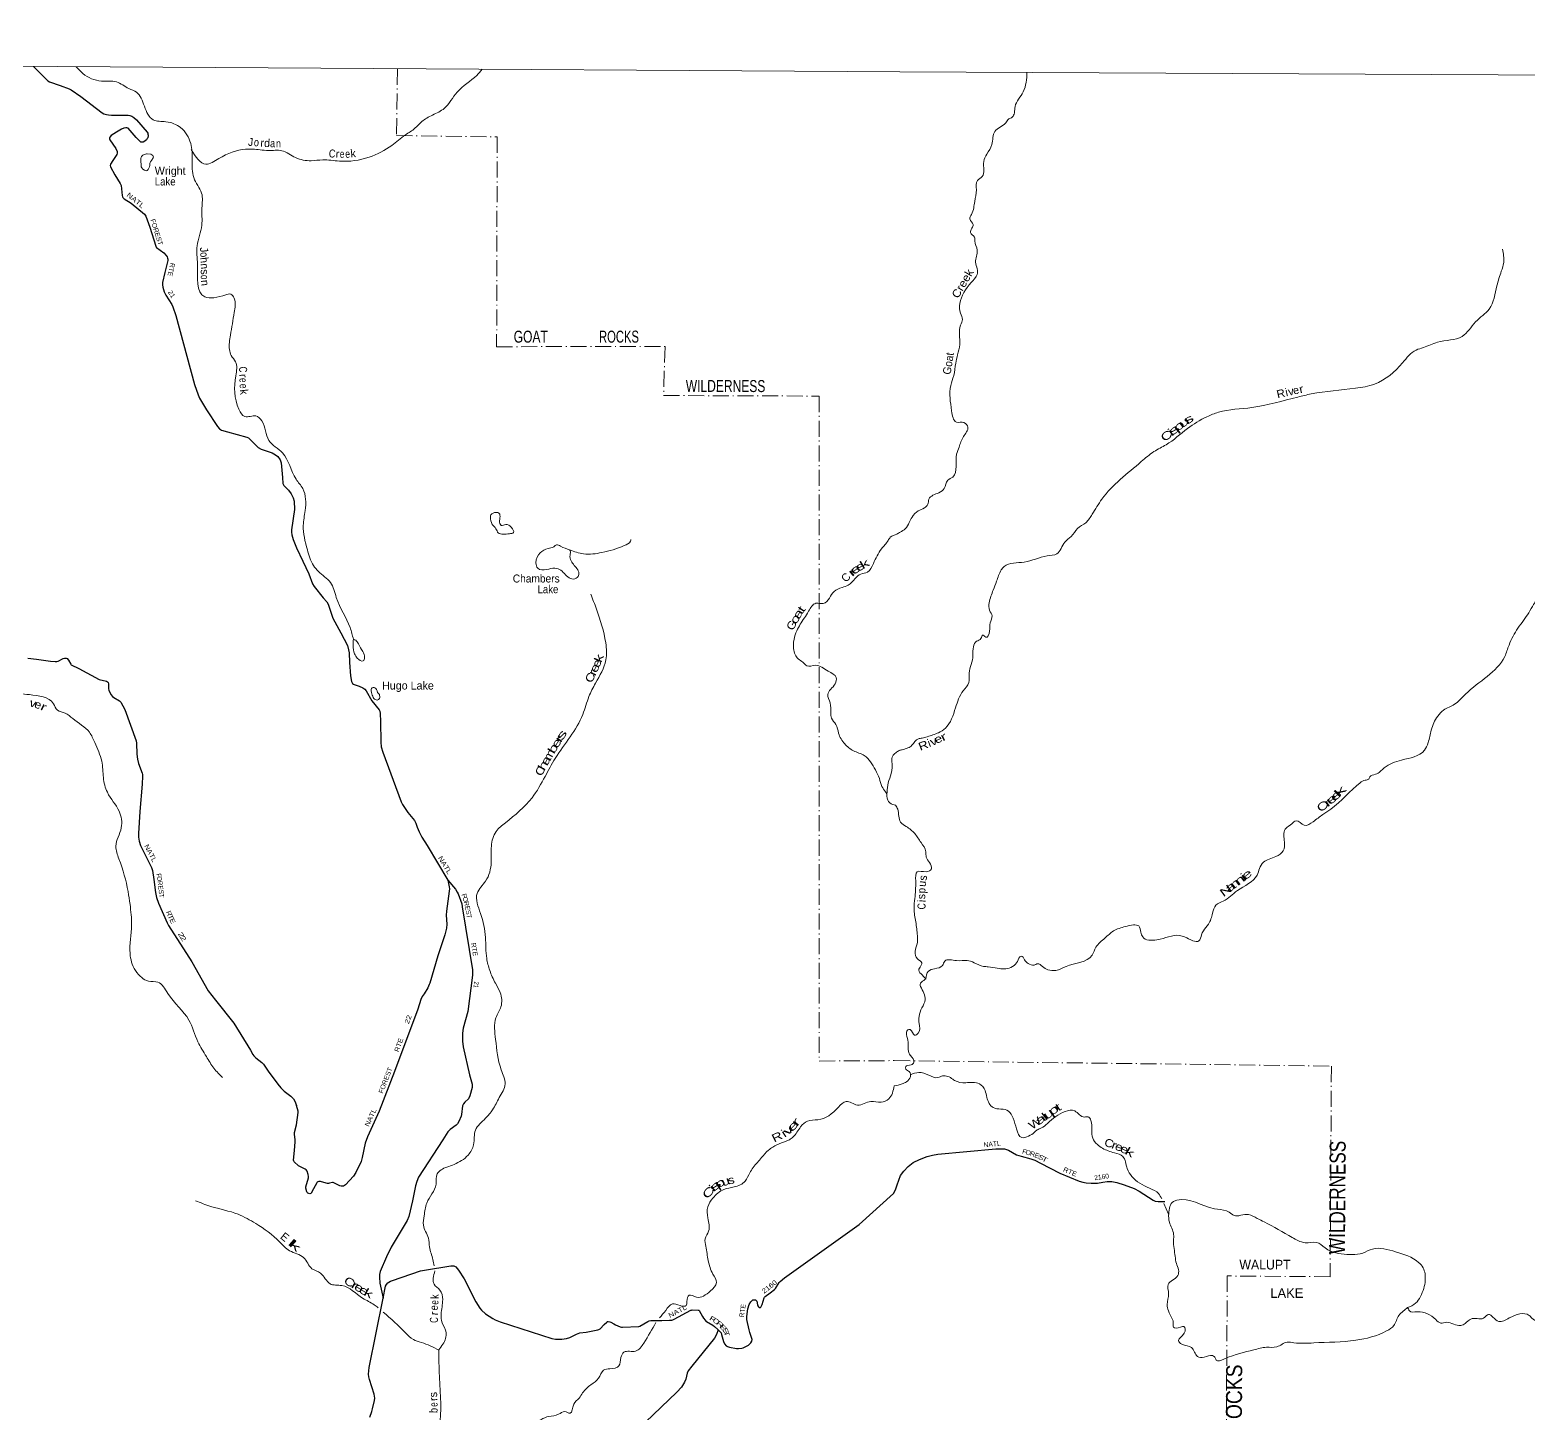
# Model space of a CAD drawing. Header units: feet. Extents: x -254670 to 6, y -549186 to -364975.
# Drawn here: x -148072 to -110623, y -399545 to -364975 of the extents above; entities that cross this region are included whole.
import ezdxf
from ezdxf.enums import TextEntityAlignment as Align

# ---------------------------------------------------------------- set-up
doc = ezdxf.new("R2010")
doc.units = ezdxf.units.FT
doc.header["$LTSCALE"] = 80
doc.linetypes.add('DOT_DASHED', pattern=[7.7, 5, -1.2, 0.3, -1.2])
for name, color, linetype, lineweight in [('29', 7, 'Continuous', 25), ('39', 7, 'Continuous', 13), ('4', 7, 'Continuous', 13), ('44', 7, 'DOT_DASHED', 13)]:
    doc.layers.add(name, color=color, linetype=linetype, lineweight=lineweight)
doc.layers.add('30', color=7, linetype='Continuous')
doc.layers.add('41', color=7, linetype='Continuous')

msp = doc.modelspace()

# ---------------------------------------------------------------- linework, layer by layer
at = {"layer": '29'}
for points in [[(-147987.28, -365888.33), (-147626.68, -366243.73), (-147582.32, -366271.33), (-147320.85, -366360.17), (-147088.96, -366449.27), (-147045.21, -366472.98), (-146801.47, -366642.02), (-146265.49, -367045.96), (-146221.97, -367067.94), (-146159.53, -367088.09), (-146109.19, -367096.15), (-146034.27, -367104.91), (-145619.8, -367104.21), (-145576.34, -367110.66), (-145522.13, -367132.42), (-145475.81, -367160.64), (-145413.2, -367218.01), (-145140, -367531.44), (-145128.56, -367555.1), (-145121.87, -367581.82), (-145121.36, -367608.01), (-145120.86, -367638.24), (-145123.37, -367656.37), (-145128.92, -367673.51), (-145139.49, -367690.63), (-145162, -367717.49), (-145226.08, -367771.24), (-145239.18, -367777.29), (-145264.35, -367783.33), (-145279.46, -367783.33), (-145300.32, -367776.26), (-145419.29, -367666.69), (-145619.13, -367433.33), (-145647, -367418.58), (-145679.22, -367418.58), (-145723.53, -367430.67), (-145783.72, -367454.17), (-145906.78, -367531.69)], [(-145906.78, -367531.69), (-146040.1, -367615.67), (-146075.96, -367652.34), (-146084.02, -367674.51), (-146084.02, -367698.69), (-146071.78, -367719.97), (-145924.22, -367939.56), (-145895.23, -368012.06), (-145889.18, -368054.38), (-145897.45, -368091.65), (-145999.24, -368238.36), (-146056.34, -368332.48), (-146064.4, -368364.72), (-146060.81, -368398.89), (-145949.5, -368594.62), (-145817.69, -368814.11), (-145795.69, -368866.25), (-145769.35, -369114.37), (-145759.28, -369144.6), (-145750.24, -369158.45), (-145714.98, -369192.96), (-145544.74, -369307.65), (-145208.47, -369579.88), (-145190.34, -369600.03), (-145171.8, -369628.27), (-145078.21, -369906.21), (-144927.52, -370379.91), (-144917.45, -370400.06), (-144905.3, -370414.09), (-144723.96, -370549.39), (-144665.71, -370615.68), (-144645.57, -370645.91), (-144635.5, -370676.14), (-144627.45, -370704.35), (-144628.74, -370741.2), (-144701.76, -371037.98), (-144757.34, -371286.74), (-144758.66, -371348.7), (-144750.29, -371403.62), (-144716.05, -371522.52), (-144679.23, -371604.68), (-144529.6, -371838.28), (-144500.56, -371895.33), (-144428.01, -372108.16), (-143956.58, -373838.32), (-143870.2, -374095.91), (-143834.6, -374180.21), (-143660.64, -374467.77), (-143386.85, -374889.9), (-143334.49, -374946.32), (-143280.85, -374978.63), (-143138.1, -375015.98), (-142653.78, -375155.9), (-142611.49, -375172.03), (-142576.96, -375201.48), (-142461.98, -375317.08), (-142369.82, -375413.85), (-142296.71, -375452.47), (-142021.15, -375547.25), (-141934.8, -375591.19), (-141878.41, -375639.55), (-141817.99, -375720.16), (-141789.1, -375798.46), (-141761.41, -376162.85), (-141753.55, -376308.6), (-141724.39, -376364.96), (-141613.44, -376478.57), (-141542.09, -376566.54), (-141489.73, -376667.3), (-141465.62, -376756.24), (-141456.7, -376962.49), (-141534.04, -377469.35), (-141538.06, -377529.81), (-141528.28, -377591.75), (-141493.76, -377711.17), (-141410.39, -377917.63), (-141251.74, -378253.21)], [(-141251.74, -378253.21), (-141104.32, -378565.05), (-141010.41, -378819.53), (-140964.36, -378884.82), (-140740.21, -379166.12), (-140651.93, -379266.9), (-140621.03, -379323.76), (-140501.01, -379677.68), (-140298.57, -380047.21), (-140138.38, -380363.17), (-140107.95, -380470.88), (-140094.07, -380540.5), (-140086.51, -380783.22), (-140058.94, -381121.57), (-140031.64, -381257.91), (-140016.54, -381292.17), (-140007.47, -381306.28), (-139982.3, -381328.44), (-139965.62, -381337.42), (-139840.95, -381372.86), (-139753.72, -381415.1), (-139704.37, -381455.4), (-139670.14, -381495.71), (-139526.05, -381739.83), (-139346.9, -381967.26), (-139330.11, -382001.24), (-139314.68, -382055.93), (-139306.88, -382263.5), (-139304.65, -382778.23), (-139292.53, -382892.23), (-139249.34, -383030.32), (-138791.05, -384266.58), (-138757.68, -384331.76), (-138630.28, -384531.42), (-138462.7, -384736.89), (-138428.54, -384798.6), (-138395.71, -384900.79), (-138345.97, -385016.24), (-138280.16, -385150.58), (-138146.7, -385360.23), (-137626.8, -386224.91)], [(-148125.13, -380676.4), (-147913.07, -380704.98), (-147561.92, -380748.49)], [(-147561.92, -380748.49), (-147444.42, -380763.05), (-147396.69, -380758.52), (-147363.86, -380748.95), (-147240.34, -380687.65), (-147209.8, -380678.41), (-147185.63, -380674.38), (-147167.5, -380676.4), (-147141.92, -380689.16), (-147110.11, -380726.77), (-147054.72, -380829.55), (-147038.82, -380844.88), (-146853.65, -380938.1), (-146342.35, -381209.98), (-146159.54, -381252.73), (-146133.35, -381266.84), (-146127.17, -381275.01), (-146115.23, -381289), (-146109.19, -381317.22), (-146110.36, -381447.17), (-146102.14, -381478.43), (-146047.76, -381585.23), (-146011.14, -381632.95), (-145973.25, -381663.82), (-145837.95, -381742.26), (-145818.17, -381758.54), (-145802.06, -381778.69), (-145702.45, -381959.9), (-145417.4, -382741.93), (-145407.61, -382797.65), (-145400.36, -383080.02), (-145387.19, -383203.41), (-145361.21, -383308.15), (-145269.79, -383550.05), (-145259.31, -383584.28), (-145257.29, -383628.61), (-145270.59, -383828.45), (-145322.88, -384508.17)], [(-145322.88, -384508.17), (-145355.64, -385060.98), (-145356.99, -385151.16), (-145339.1, -385254.18), (-145307.88, -385361.39), (-145279.54, -385427), (-145031.02, -385908.12), (-145009.09, -385982.54), (-144974.33, -386205.18), (-144933.11, -386537.74), (-144906.77, -386661.01), (-144862.95, -386799.23), (-144645.02, -387291.17), (-144610.71, -387361.33), (-144027.75, -388264.15), (-143614.01, -388992.45), (-143434.02, -389222.16), (-142974.23, -389801.85), (-142556.27, -390474.16), (-142497.16, -390582.32), (-142475.39, -390614.46), (-142427.07, -390665.77), (-142278.74, -390779.91), (-142238.17, -390821.99), (-142116.59, -391002.91), (-141879.92, -391325.11), (-141802.94, -391418.55), (-141713.79, -391498.12), (-141549.95, -391626.92), (-141513.7, -391656.09), (-141488.46, -391688.17), (-141454.21, -391749.02), (-141406.24, -391861.57)], [(-137626.8, -386224.91), (-137591.75, -386388.58), (-137587.72, -386440.98), (-137589.45, -386501.12), (-137663.28, -387004.43), (-137669.22, -387096.36), (-137654.18, -387322.61), (-137663.28, -387428.89), (-137699.21, -387591.22), (-137877.71, -388112.84), (-138073.52, -388799.07), (-138089.33, -388836.31), (-138125.28, -388915.21), (-138221.03, -389065.9), (-138264.22, -389130.45), (-138300.74, -389210.49), (-138380.03, -389451.23), (-138959.75, -391004.3), (-139343.04, -392001.62), (-139637.52, -392639.98), (-139691.05, -392800.47), (-139765.81, -393159.35), (-139796.35, -393254.03), (-139926.58, -393533.28), (-139984.71, -393627.1), (-140182.41, -393840.45), (-140212.65, -393860.55), (-140232.64, -393870.24), (-140264.27, -393875.82), (-140292.18, -393877.69), (-140323.07, -393869.11), (-140474.51, -393788.33), (-140493.12, -393779.02), (-140510.24, -393779.9), (-140586.46, -393802.31), (-140612.19, -393806.94), (-140632.65, -393805.08), (-140785.46, -393763.23), (-140813.59, -393760.4), (-140848.47, -393760.4), (-140876.38, -393769.71), (-140890.8, -393778.09), (-140899.83, -393787.83), (-140983.52, -393940.46), (-141042.89, -394047.1), (-141053.31, -394056.97), (-141076.38, -394063.85), (-141102.43, -394060.13), (-141124.76, -394048.96), (-141139.78, -394031.36), (-141148.48, -394012.66), (-141173.13, -393922.36), (-141174.53, -393906.54), (-141174.53, -393901.89), (-141172.52, -393891.32), (-141110.81, -393661.73), (-141111.39, -393630.65), (-141120.11, -393579.82), (-141146.16, -393501.63), (-141170.34, -393466.7), (-141188.95, -393447.64), (-141328.49, -393386.21), (-141355.55, -393365.47), (-141469.89, -393263.34), (-141479.19, -393248.44), (-141482.69, -393223.89), (-141459.62, -392985.44), (-141444.52, -392763.04), (-141442.92, -392717.86), (-141461.52, -392570.79), (-141457.8, -392533.56), (-141410.2, -392338.27), (-141367.57, -392034.64), (-141369.49, -392001.58), (-141406.24, -391861.57)], [(-137626.8, -386224.91), (-137438.69, -386447.02), (-137390.53, -386524.17), (-137370.22, -386569.95), (-137276.29, -386816.39), (-137266.42, -386892.09), (-137010.23, -388465.82), (-137011.99, -388601.28), (-137124.56, -389507.13), (-137239.22, -389928.3), (-137259.54, -390048.24), (-137263.26, -390159.94), (-137263.26, -390253.02), (-137239.22, -390390.96), (-137083.56, -391089.19), (-137019.54, -391321.62), (-137015.82, -391362.57), (-137021.93, -391409.35), (-137075.35, -391619.48), (-137113.1, -391688.2), (-137205.59, -391775.86), (-137237.06, -391816.99), (-137261.4, -391865.22), (-137283.73, -392084.9), (-137293.96, -392127.72), (-137350.71, -392259.9), (-137384.2, -392315.75), (-137417.51, -392352.65), (-137570.25, -392457.23), (-137627.67, -392517.92), (-137753.35, -392712.81), (-138359.83, -393653.14), (-138401.9, -393756.67), (-138435.24, -393861.81), (-138505.88, -394244.71), (-138604.69, -394635.38), (-138646.35, -394736.1), (-139043.15, -395397), (-139162.59, -395643.94), (-139317.27, -396009.29), (-139335.87, -396080.03), (-139335.14, -396145.51), (-139324.71, -396299.71), (-139312.08, -396369.71), (-139240.47, -396673.8)], [(-126485.21, -394058.49), (-126485.21, -394058.49), (-126436.58, -393963.22), (-126394.69, -393843.94), (-126352.81, -393727.88), (-126307.7, -393608.6), (-126230.75, -393499.41), (-126120.84, -393386.16), (-125990.14, -393282.03), (-125834.09, -393205.62), (-125646.92, -393130.95), (-125508.69, -393096.01), (-125378.61, -393075.68), (-123926.64, -392943.69), (-123775.31, -392938.06), (-123712.95, -392944.29), (-123611.02, -392973.51), (-123411, -393087.16), (-123296.89, -393128.26), (-123054.5, -393188.18), (-122948.93, -393228.19), (-122808.89, -393296.88), (-122323.85, -393548.29), (-121846.7, -393749.67), (-121752.01, -393773.02), (-121673.08, -393789.14), (-121545.82, -393798.81), (-121455.76, -393800.77), (-121387.95, -393798.81), (-121250.03, -393771.33), (-121146.31, -393756.9), (-121023.88, -393756.9), (-120905.32, -393780.29), (-120721.03, -393837.5), (-120466.5, -393934.21), (-120343.54, -393995.91), (-119997.52, -394222.92), (-119944.56, -394246.92), (-119866.59, -394257.3), (-119703.3, -394257.75)], [(-130077.49, -397528.98), (-130096.96, -397465.95), (-130152.31, -397205.85), (-130153.78, -397165.39), (-130151.92, -397128.15), (-130123.35, -396937.32), (-130091.44, -396832.15), (-130055.17, -396765.13), (-130029.82, -396736.58), (-130016.57, -396727.89), (-129999.35, -396718.59), (-129973.31, -396716.72), (-129934.23, -396718.59), (-129919.4, -396728.02), (-129904.47, -396748.37), (-129884.79, -396836), (-129873.31, -396862.86), (-129857.95, -396889.86), (-129846.33, -396903.82), (-129836.27, -396909.87), (-129824.01, -396910.34), (-129813.3, -396904.75), (-129801.68, -396895.44), (-129792.84, -396884.27), (-129768.33, -396829.42), (-129716.1, -396666.46), (-129708.86, -396650.87), (-129693.77, -396633.88), (-129566.72, -396544.02), (-129457.48, -396456.09), (-129434.66, -396431.21), (-129342.92, -396282.55), (-129317.94, -396255.03), (-129210.86, -396167.73), (-127342.85, -394830.63), (-126485.21, -394058.49)], [(-139240.47, -396673.8), (-139186.1, -396372.31), (-139163.63, -396330.93), (-139126.57, -396290.4), (-139104.24, -396271.78), (-139059.59, -396245.72), (-139009.43, -396228.02), (-138311.66, -395992.53), (-138213.23, -395969.74), (-137554.95, -395862.34), (-137474.43, -395862.22), (-137429.78, -395888.28), (-137355.63, -395975.53), (-137216.11, -396193.15), (-136930.45, -396764.56), (-136828.83, -396927.09), (-136787.9, -396975.49), (-136684.15, -397061.78), (-136505.1, -397184), (-136441.84, -397217.51), (-136321.75, -397266.29), (-135024.13, -397682.93), (-134932.1, -397698.07), (-134772.96, -397701.55), (-134659.02, -397684.71), (-134575.74, -397653.14), (-134412.49, -397569.33), (-134368.29, -397552.62), (-134322.71, -397541.44), (-134171.69, -397522.08), (-133878.05, -397466.98), (-133852.93, -397459.53), (-133820.58, -397440.23), (-133714.62, -397329.55), (-133655.71, -397271.51), (-133635.25, -397258.47), (-133616.52, -397256.96), (-133575.71, -397264.06), (-133551.52, -397273.37), (-133475.67, -397318.36), (-133436.17, -397336.66), (-133315.24, -397390.65), (-133287.33, -397398.1), (-133256.41, -397399.4), (-132853.83, -397379.48), (-132826.73, -397373.25), (-132628.71, -397252.89), (-132596.15, -397237.99), (-132550.2, -397229.68), (-132273.05, -397228.31), (-132085.35, -397224.97), (-132029.23, -397220.65), (-132005.49, -397214.17), (-131988.24, -397207.27), (-131965.9, -397198.76), (-131549.15, -396976.43), (-131532.41, -396969.91), (-131517.02, -396968.22), (-131368.4, -396969.49), (-131358.45, -396969.91), (-131349.15, -396974.56), (-131341.71, -396982.01), (-131261.24, -397133.2), (-131232.87, -397177.49), (-131195.66, -397224.96), (-131177.05, -397244.51), (-131160.28, -397258.88), (-131001.25, -397344.22), (-130959.37, -397377.62), (-130878.26, -397455.78), (-130814.25, -397524.69), (-130797.51, -397543.31), (-130785.35, -397577.5), (-130732.37, -397753.49), (-130707.27, -397815.11), (-130665.62, -397861.31), (-130632.85, -397883.99), (-130584.48, -397900.75), (-130413.31, -397930.53), (-130358.04, -397931.9), (-130279.35, -397926.81), (-130244, -397915.64), (-130141.41, -397868.74), (-130106.33, -397848.62), (-130056.09, -397792.77), (-130024.46, -397749.95), (-130021.59, -397709.93), (-130077.49, -397528.98)], [(-139512.1, -399438.01), (-139456.35, -399228.51), (-139452.66, -399172.27), (-139469.07, -399074.36), (-139585.16, -398702.4), (-139598.71, -398636.11), (-139605.81, -398570.31), (-139592.47, -398406.01), (-139240.47, -396673.8)], [(-130868.14, -397465.54), (-130910.5, -397580.7), (-130963.66, -397676.51), (-131525.01, -398370.27), (-131616.28, -398487.92), (-131642.74, -398547.1), (-131678.94, -398698.13), (-131708.02, -398775.75), (-131785.82, -398897.28), (-131901.76, -399023.06), (-132685.11, -399771.3)], [(-139573.01, -399651.69), (-139529.47, -399503.27), (-139512.1, -399438.01)]]:
    msp.add_lwpolyline(points, dxfattribs=at)
at = {"layer": '39'}
msp.add_line((-119607.53, -394573.91), (-119729.01, -394309.38), dxfattribs=at)
msp.add_lwpolyline([(-145143.43, -368070.69), (-145049.29, -368082.97), (-145022.52, -368092.21), (-145004.26, -368111.64), (-144994.71, -368130.76), (-144987.89, -368155.33), (-144993.47, -368171.58), (-145036.37, -368240.09), (-145061.56, -368274.1), (-145077.04, -368302.67), (-145077.47, -368364.82), (-145083.39, -368396.97), (-145117.46, -368461.53), (-145139.33, -368485.71), (-145155.71, -368492.53), (-145176.95, -368491.27), (-145211.64, -368478.88), (-145249.73, -368450.3), (-145274.4, -368424.27), (-145291.7, -368392.49), (-145304.3, -368201.46), (-145300.84, -368180.07), (-145294.87, -368160.79), (-145284.12, -368140.14), (-145271.03, -368122.54), (-145257.52, -368112.49), (-145247.12, -368106.18), (-145214.37, -368089.8), (-145181.63, -368076.15), (-145162.35, -368071.88)], close=True, dxfattribs=at)
for points in [[(-146914.86, -365894.01), (-146749.02, -366062.34), (-146286.22, -366252.88), (-145910.01, -366272.68), (-145598.1, -366441.24), (-145410.96, -366531.52), (-145211.62, -366881.04), (-144990.15, -367222.51), (-144672.27, -367268.47), (-144306.05, -367416.89), (-144054.38, -367814.6), (-144013.93, -368226.55), (-143977.49, -368666.63), (-143878.81, -368863.5), (-143780.13, -369056.35), (-143773.91, -369424.11), (-143777.71, -369854.18), (-143892.11, -370368.74), (-143885.83, -370838.99), (-143702.34, -371644.72), (-143472.99, -371666.64), (-143179.32, -371594.06), (-143054.6, -371575.87), (-142968.04, -371682.31), (-142963.83, -372036.01), (-143060.1, -372602.81), (-143086.06, -372964.56), (-143041.73, -373111.23), (-142931, -373265.89), (-142926.79, -373619.58), (-142849.91, -374455.54), (-142700.95, -374640.3), (-142423.34, -374622), (-142278.43, -374744.47), (-142099.13, -375234.68), (-141760.99, -375545.9), (-141420.67, -376202.79), (-141253.57, -376437.78), (-141192.93, -376988.38), (-141241.02, -377360.2), (-141138.1, -377967.03), (-140985.01, -378360.8), (-140707.24, -378641.93), (-140558.3, -378784.5), (-140415.27, -379164.21), (-140068.86, -379911.52), (-139988.23, -380204.86)], [(-144038.56, -367962.66), (-143675.9, -368328.77), (-143350.07, -368189.84), (-142682.29, -367954.18), (-142320.17, -367969.97), (-142108.93, -367989.89), (-141779, -367993.65), (-141430.88, -368166.2), (-141040.56, -368242.25), (-140754.9, -368221.93), (-140338.45, -368253.75), (-139590.13, -368154.67), (-139029.01, -367858.81), (-138687.15, -367599.29), (-138447.84, -367430.28), (-138276.92, -367265.35), (-138011.46, -367102.36), (-137713.81, -366933.31), (-137394.15, -366529.11), (-136903.04, -366109.89), (-136770.13, -365958.51)], [(-123148.67, -366032.76), (-123242.85, -366521.28), (-123446.35, -366889.38), (-123464.54, -367044.27), (-123518.95, -367154.91), (-123605.54, -367199.14), (-123680.07, -367293.68), (-123953.98, -367508.87), (-124026.6, -367836.76), (-124151.53, -368078.13), (-124230.13, -368263.19), (-124228.21, -368480.46), (-124266.53, -368639.38), (-124383.34, -368737.92), (-124413.64, -368967.25), (-124456.05, -369260.95), (-124534.71, -369586.83), (-124577.04, -369699.48), (-124492.54, -369838.3), (-124526.81, -369930.83), (-124563.09, -370037.45), (-124462.48, -370156.16), (-124454.47, -370248.7), (-124394.17, -370480.06), (-124434.56, -370781.81), (-124392.36, -370948.79), (-124396.44, -371083.58), (-124545.52, -371290.75), (-124823.58, -371811.72), (-124811.6, -372055.14), (-124761.34, -372212.06), (-124809.72, -372352.87), (-124830.06, -372835.68), (-124882.52, -373095.18), (-124928.92, -373304.38), (-124981.4, -373614.17), (-125053.98, -373859.59), (-125072.24, -374179.44), (-125032.11, -374497.3), (-124913.45, -374776.96), (-124724.2, -374789.07), (-124625.6, -374905.78), (-124736.43, -375137.1), (-124847.28, -375404.63), (-124907.76, -375575.61), (-124921.98, -375889.44), (-125004.64, -376148.93), (-125129.5, -376231.38), (-125216.17, -376436.55), (-125349.09, -376541.13), (-125598.81, -376702.01), (-125629.07, -376830.75), (-125713.66, -376919.25), (-125868.72, -376995.66), (-126021.8, -377152.53), (-126092.32, -377285.29), (-126191.05, -377448.22), (-126315.91, -377524.63), (-126399.11, -377578.28)], [(-111265.34, -370452.94), (-111231.26, -370790.92), (-111291.76, -371006.16), (-111400.63, -371368.24), (-111594.16, -371949.58), (-111932.54, -372269.37), (-112268.92, -372633.41), (-112887.07, -372778.11), (-113237.44, -372912.81), (-113420.68, -372975.13), (-113759.06, -373292.9), (-114457.91, -373825.84), (-114939.13, -373930.34), (-116042.49, -374072.91), (-116376.73, -374149.28), (-117526.45, -374412.55), (-118364.04, -374531.04), (-118649.98, -374641.62), (-119139.34, -374939.24), (-119669.02, -375341.46), (-119975.11, -375514.4), (-120291.31, -375763.78), (-121276.23, -376703.02), (-121515.98, -377079.15), (-121681.16, -377290.34), (-121882.55, -377435.14), (-122043.7, -377632.25), (-122200.8, -377777.06), (-122402.26, -378066.69), (-122645.9, -378120.95), (-123219.76, -378275.72), (-123719.11, -378384.24), (-123791.62, -378472.74), (-123908.52, -378756.36), (-123991.16, -378973.61), (-124093.97, -379291.43), (-124083.99, -379478.53), (-124021.64, -379621.37), (-124068.02, -379790.34), (-124082.2, -380005.59), (-124178.91, -380152.43), (-124257.4, -380098.09), (-124299.72, -380188.61), (-124408.47, -380252.96), (-124489.06, -380389.74), (-124499.22, -380611.02), (-124541.6, -380832.3), (-124596.05, -381051.57), (-124602.19, -381288.95), (-124741.2, -381490.08), (-124934.66, -381918.53), (-125188.56, -382425.43), (-125361.76, -382540.05), (-125641.65, -382640.57), (-125770.52, -382676.76), (-125863.14, -382692.83), (-126024.27, -382853.73), (-126124.97, -382922.1), (-126267.93, -382964.31), (-126344.45, -382986.43), (-126425.88, -383046.53)], [(-136517.45, -377332.3), (-136559.79, -377151.46), (-136547.75, -377095.18), (-136423.05, -377034.8), (-136344.58, -377056.84), (-136322.4, -377167.35), (-136326.35, -377312.05), (-136292.12, -377358.24), (-136175.45, -377336.04), (-136042.64, -377404.27), (-135984.23, -377538.87), (-136086.82, -377567.08), (-136247.75, -377577.26), (-136364.45, -377545.2), (-136422.84, -377442.75), (-136517.45, -377332.3)], [(-134581.82, -377967.81), (-134813.22, -377877.56), (-134905.78, -377843.47), (-134980.18, -377893.77), (-135120.98, -377938.09), (-135316.07, -378042.75), (-135424.57, -378294.05), (-135378.23, -378430.67), (-135158.94, -378460.63), (-134947.72, -378426.3), (-134800.83, -378480.44), (-134559.32, -378685.23), (-134414.47, -378681.1), (-134350.15, -378584.58), (-134464.94, -378357.59), (-134545.47, -378243.1), (-134571.69, -378098.43), (-134565.71, -377997.94), (-134581.82, -377967.81)], [(-134580.87, -377969.59), (-134231.72, -378070.02), (-133775.07, -378035.49), (-133215.9, -377864.22), (-133063.06, -377753.57), (-133049, -377709.34)], [(-126399.11, -377578.28), (-126565.17, -377655.91), (-126619.45, -377734.33), (-126786.31, -377947.49), (-126989.31, -378311.4), (-127134.04, -378524.54), (-127303, -378574.91), (-127445.78, -378687.57), (-127614.68, -378850.49), (-127771.57, -378908.89), (-127970.68, -379011.54), (-128089.29, -379174.42), (-128240.1, -379311.2), (-128425.18, -379305.32), (-128608.14, -379504.42), (-128815.19, -379830.15), (-128901.61, -379990.99), (-128981.84, -380439.21), (-128867.04, -380696.35), (-128748.3, -380778.65), (-128653.71, -380867), (-128440.47, -380854.77), (-128116.5, -381003.23), (-127917.25, -381161.83), (-127945.34, -381316.59), (-128128.27, -381584.02), (-128069.82, -381794.99), (-128055.61, -382040.16), (-128035.42, -382176.8), (-127926.7, -382335.47), (-127858.19, -382552.46), (-127705.16, -382819.62), (-127485.79, -382990.27), (-127216.15, -383110.63), (-126938.35, -383470.13), (-126839.66, -383685.09), (-126773.17, -383881.98), (-126684.58, -384020.57), (-126649.51, -384066.88)], [(-125678.5, -388689.79), (-125618.02, -388506.73), (-125456.92, -388438.37), (-125263.61, -388361.97), (-125205.18, -388249.33), (-124907.2, -388237.33), (-124645.47, -388233.37), (-124470.34, -388287.72), (-124236.83, -388380.32), (-124118.05, -388392.42), (-123890.56, -388428.68), (-123550.3, -388408.64), (-123407.31, -388292), (-123326.71, -388145.16), (-123288.45, -388123.04), (-123214, -388215.6), (-123119.41, -388308.16), (-122972.46, -388350.44), (-122879.83, -388314.25), (-122761.08, -388384.68), (-122628.23, -388463.17), (-122426.91, -388481.32), (-122173.19, -388380.8), (-121520.75, -388101.32), (-121426.04, -387902.18), (-121200.45, -387674.91), (-120988.98, -387495.92), (-120690.96, -387385.35), (-120485.58, -387345.16), (-120354.73, -387369.33), (-120302.45, -387528.27), (-120256.19, -387644.96), (-119899.87, -387717.46), (-119334.08, -387608.96), (-119207.26, -387645.2), (-118999.93, -387739.8), (-118848.93, -387743.86), (-118786.45, -387593), (-118738.09, -387490.41), (-118613.19, -387325.48), (-118510.4, -387051.91), (-118425.75, -386848.75), (-118240.48, -386748.2), (-117890.05, -386486.76), (-117396.62, -386096.61), (-117336.15, -385937.69), (-117235.42, -385778.79), (-116929.33, -385636.03), (-116744.04, -385489.22), (-116711.74, -385271.96), (-116691.46, -384948.08), (-116588.75, -384861.6), (-116522.28, -384807.3), (-116423.6, -384738.93), (-116216.28, -384853.64), (-115996.79, -384765.18), (-115753.1, -384588.2), (-115555.74, -384451.45), (-114818.58, -383791.78), (-114695.74, -383727.44), (-114607.14, -383701.31), (-114580.95, -383644.98), (-114433.95, -383578.63), (-114216.44, -383421.77), (-113783.49, -383224.72), (-113213.62, -382979.43), (-113118.91, -382788.33), (-113044.28, -382476.54), (-112881.05, -382124.52), (-112736.03, -381975.69), (-112460.14, -381828.9), (-112186.22, -381575.49), (-111205.33, -380634.24), (-111098.5, -380348.6), (-110874.84, -379924.18), (-110604.89, -379542.02), (-110484, -379332.83), (-110336.91, -379065.3), (-110302.57, -378799.76), (-109982.26, -378341.17)], [(-134050.14, -379074.7), (-133913.15, -379448.38), (-133679.35, -380296.27), (-133673.09, -380722.31), (-133934.32, -381299.29), (-134099.11, -381635.03), (-134251.77, -382083.31), (-134941.23, -383181.13), (-135194.47, -383631.5), (-135522.11, -384166.33), (-136187.67, -384789.85), (-136418.91, -385007.08), (-136537.41, -385374.94), (-136541.23, -385780.89), (-136681.81, -386247.25), (-136892.88, -386554.89), (-136810.14, -387059.25), (-136685.1, -387658.02), (-136654.65, -388182.52), (-136578.05, -388479.89), (-136437.06, -388803.33), (-136316.23, -389034.34), (-136299.95, -389390.03), (-136422.53, -389663.45), (-136432.31, -390204.05), (-136291.09, -390965.59), (-136194.34, -391319.22), (-136339.01, -391660.97), (-136507.84, -391962.56), (-136684.76, -392177.73), (-136936.07, -392475.36), (-136982.16, -392837.13), (-137118.82, -393096.49), (-137468.74, -393329.89), (-137649.77, -393396.35), (-137891.09, -393569.38), (-137921.13, -393826.64), (-138152.24, -394295.07), (-138218.46, -394616.67), (-138238.45, -394851.81), (-138113.56, -395171.25), (-138085.28, -395394.3), (-137998.61, -395709.74), (-137967.92, -395863.69)], [(-139988.23, -380204.86), (-139994.19, -380353.58), (-139955.86, -380570.6), (-139889.41, -380675.04), (-139742.52, -380745.26), (-139706.35, -380660.83), (-139754.71, -380510.14), (-139861.44, -380317.3), (-139927.87, -380230.94), (-139988.23, -380204.86)], [(-151032.25, -383520.21), (-150968.72, -383358.77), (-150632.91, -383067.1), (-150377.55, -382815.69), (-150258.98, -382582.48), (-150136.37, -382381.42), (-149651.68, -382113.74), (-149028.18, -381833.9), (-148549.51, -381584.32), (-148084.8, -381587.97), (-147485.18, -381816.59), (-147386.52, -381973.26), (-147189.33, -382051.48), (-147004.18, -382187.99), (-146585.56, -382529.29), (-146454.66, -382786.42), (-146277.38, -383254.53), (-146236.94, -383662.46), (-146138.17, -384030.14), (-145842.2, -384502.17), (-145789.68, -384914.11), (-145926.24, -385378.45), (-145849.63, -385689.88), (-145619.86, -386511.65), (-145571.41, -386831.14), (-145532.92, -387347.59), (-145570.78, -388059.04), (-145532.44, -388272.03), (-145276.75, -388661.7), (-145111.74, -388749.99), (-144872.33, -388775.93), (-144626.75, -389057.08), (-144099.32, -389723.86), (-143873.73, -390264.28), (-143662.3, -390635.89), (-143473.04, -390927.14), (-143257.67, -391158.08)], [(-139385.96, -381536.86), (-139450.47, -381414.24), (-139530.93, -381432.4), (-139524.82, -381571.06), (-139472.46, -381681.55), (-139391.97, -381723.68), (-139333.65, -381681.43), (-139327.64, -381633.2), (-139337.72, -381588.99), (-139386.03, -381536.78)], [(-126425.88, -383046.53), (-126506, -383118.1), (-126524.04, -383252.76), (-126541.99, -383558.24), (-126616.3, -383795.44), (-126646.35, -384024.56), (-126630.16, -384223.51), (-126509.39, -384333.94), (-126433.65, -384349.49)], [(-126433.65, -384349.49), (-126380.46, -384454.37), (-126306.97, -384776.86), (-126168.1, -384883.51), (-125954.76, -385062.6), (-125797.82, -385283.93), (-125677.12, -385517.32), (-125667.11, -385652.1), (-125588.65, -385784.89), (-125538.39, -385945.84), (-125671.3, -386014.21), (-125890.75, -386016.17), (-125931.12, -386245.5), (-125951.44, -386684.04), (-125971.68, -386929.47), (-125929.55, -387269.46), (-125887.42, -387613.47), (-125887.49, -387782.45), (-125943.96, -388009.76), (-125889.68, -388192.84), (-125778.99, -388295.47), (-125803.18, -388369.89), (-125853.56, -388474.49), (-125763.02, -388601.25), (-125680.5, -388691.48)], [(-107178.7, -385260.1), (-107243.23, -385503.5), (-107201.05, -385728.82), (-107251.47, -385940.04), (-107231.41, -386111.04), (-107106.68, -386326.33), (-107169.3, -386815.16), (-107340.73, -387483.01), (-107558.48, -388215.22), (-107556.56, -388426.45), (-107494.28, -388740.29), (-107591.02, -388973.63), (-107589.18, -389357.86), (-107591.38, -389794.4), (-107724.39, -390102.17), (-107821.17, -390428.04), (-107803.23, -390852.52), (-107870.15, -391956.93), (-107809.85, -392172.2), (-107767.68, -392427.7), (-107838.28, -392745.53), (-107947.14, -393075.42), (-108118.56, -393741.26), (-108160.96, -394016.86), (-108078.5, -394203.97), (-108006.11, -394421.25), (-108050.42, -394447.39), (-108231.64, -394513.73), (-108316.29, -394720.92), (-108396.9, -394883.85), (-108455.33, -394986.43), (-108543.96, -395103.09), (-108461.48, -395241.92), (-108465.54, -395332.45), (-108513.87, -395358.59), (-108540.1, -395491.35), (-108602.63, -395746.83), (-108731.54, -395881.58), (-108785.98, -396080.73), (-108979.31, -396193.34), (-108985.48, -396493.08), (-109056.05, -396744.53), (-109227.22, -396820.94), (-109434.63, -396911.41), (-109654.16, -397084.37), (-109819.29, -397172.85), (-109944.11, -397172.82), (-110089.09, -397223.08), (-110203.83, -397180.8), (-110274.28, -397140.55), (-110393.11, -397235.08), (-110527.97, -397172.68), (-110598.41, -397104.27), (-111093.71, -397168.53), (-111353.47, -397254.97), (-111502.4, -397144.29), (-111609.08, -397079.89), (-111735.96, -397174.41), (-111890.99, -397182.42), (-112054.07, -397196.47), (-112193.04, -397305.07), (-112305.81, -397357.35), (-112662.13, -397276.79), (-112805.08, -397294.87), (-112929.87, -397208.33), (-113392.85, -397013.09), (-113590.14, -396986.89), (-113624.34, -396926.53), (-113639.21, -396909.08)], [(-126470.33, -391366.83), (-126267.52, -391316.94), (-126160.79, -391262.65), (-126064.1, -391141.97), (-126092.23, -391011.21), (-126176.76, -390948.82), (-126180.76, -390884.45), (-126047.87, -390840.22), (-125975.36, -390777.87), (-126015.57, -390661.19), (-126081.98, -390574.67), (-126122.17, -390415.73), (-126122.11, -390274.91), (-126158.27, -390083.79), (-126138.09, -389977.17), (-126069.63, -389961.1), (-125960.97, -390099.93), (-125868.34, -390047.65), (-125844.07, -389808.26), (-125846.01, -389631.23), (-125773.44, -389413.98), (-125694.83, -389210.82), (-125728.99, -389053.89), (-125807.43, -388882.88), (-125819.49, -388832.58), (-125783.23, -388778.28), (-125678.5, -388689.79)], [(-119780.54, -394192.59), (-119858.32, -394058.39), (-120083.76, -393927.58), (-120530.59, -393629.74), (-120643.25, -393436.59), (-120755.86, -393128.77), (-120961.18, -393040.21), (-121259.1, -392927.48), (-121389.92, -392830.89), (-121506.63, -392677.97), (-121548.72, -392233.37), (-121623.17, -392138.81), (-121711.76, -392146.83), (-121955.3, -391993.88), (-122192.88, -392005.9), (-122635.94, -392305.54), (-122799.07, -392424.19), (-122891.7, -392466.42), (-122960.18, -392526.75), (-123113.23, -392623.28), (-123278.34, -392661.47), (-123407.09, -392444.17), (-123497.58, -392174.58), (-123612.26, -391995.51), (-123992.74, -391908.92), (-124153.69, -391657.42), (-124197.91, -391480.38), (-124334.74, -391317.4), (-124499.82, -391279.13), (-124676.99, -391287.14), (-124960.85, -391230.75), (-125005.12, -391198.55), (-125256.75, -391118.02), (-125377.57, -391160.24), (-125603.04, -391101.85), (-125854.67, -391031.38), (-126060.35, -391089.24)], [(-126470.33, -391366.83), (-126602.14, -391693.36), (-126793.21, -391775.91), (-127050.72, -391754.01), (-127388.65, -391848.73), (-127670.34, -391754.5), (-127861.38, -391901.36), (-128378.24, -392215.28), (-128635.72, -392245.63), (-128806.65, -392388.46), (-128999.64, -392647.86), (-129088.13, -392712.24), (-129289.26, -392792.78), (-129504.46, -392895.45), (-129613.05, -392975.92), (-129783.96, -393160.95), (-129991.04, -393406.29), (-130079.49, -393541.01), (-130192.04, -393746.08), (-130469.58, -393893.01), (-130725.04, -393955.51), (-131000.54, -394172.78), (-131127.16, -394391.93), (-131127.02, -394669.26), (-131106.73, -394996.82), (-131195.15, -395189.82), (-131178.96, -395376.7), (-131116.41, -395734.37), (-130999.55, -396071.9), (-130910.92, -396284.85), (-131057.67, -396491.96), (-131238.66, -396620.72), (-131409.65, -396651), (-131596.77, -396596.89), (-131651, -396759.72), (-131664.48, -396855.74), (-131819.88, -396860.06), (-132009.81, -396816.88), (-132179.98, -396979.2), (-132331.85, -397162.34)], [(-139371.54, -396912.23), (-139466.6, -396838.33), (-139756.37, -396673.77), (-140277.58, -396358.68), (-140571.32, -396314.7), (-140808.84, -396049.62), (-141022.15, -395937.25), (-141231.51, -395658.07), (-141581.64, -395487.53), (-141833.23, -395264.66), (-142428.94, -394808.95), (-142871.65, -394576.19), (-143551.72, -394379.79), (-143936.04, -394237.41)], [(-113638.42, -396908.42), (-113435.03, -396801.85), (-113312.15, -396630.88), (-113193.19, -396228.57), (-113247.41, -395914.73), (-113358.09, -395779.92), (-113933.78, -395516.25), (-114511.57, -395445.71), (-114755.22, -395546.23), (-115290.77, -395564.21), (-115560.53, -395501.79), (-115697.4, -395413.24), (-115912.76, -395282.43), (-116192.62, -395288.4), (-116373.79, -395234.04), (-116518.72, -395157.56), (-117217.17, -394769.14), (-117396.31, -394678.57), (-117609.68, -394581.96), (-117806.99, -394602.03), (-117970.08, -394608.03), (-118026.43, -394569.79), (-118165.32, -394493.31), (-118463.26, -394436.92), (-119405.4, -394223.46), (-119487.96, -394255.62), (-119606.88, -394559.37), (-119588.85, -394776.63), (-119482.28, -395080.43), (-119484.36, -395231.31), (-119444.26, -395627.62), (-119414.14, -395804.66), (-119359.85, -395961.59), (-119380.04, -396108.44), (-119621.74, -396329.67), (-119607.74, -396559.01), (-119646.12, -396832.59), (-119613.97, -396989.51), (-119519.43, -397188.69), (-119491.27, -397257.1), (-119489.32, -397397.92), (-119314.16, -397397.96), (-119225.57, -397379.87), (-119215.58, -397550.87), (-119360.61, -397727.87), (-119278.11, -397824.45), (-119036.55, -397906.99), (-118885.65, -398130.32), (-118722.58, -398148.47), (-118507.13, -398110.29), (-118442.73, -398166.64), (-118416.59, -398224.98), (-118229.33, -398196.86), (-117478.27, -397965.69), (-117158.12, -397901.39), (-116904.44, -397889.38), (-116640.65, -397772.76), (-116477.58, -397786.88), (-115980.29, -397791.02), (-114929.31, -397724.88), (-114158.11, -397493.71), (-113976.86, -397356.96), (-113851.92, -397103.51), (-113741.14, -396994.9), (-113638.42, -396908.42)], [(-137947.34, -395992.81), (-137970.12, -396324.67), (-137827.21, -396471.26), (-137754.67, -396708.34), (-137794.71, -397074.13), (-137766.44, -397287.13), (-137667.73, -397532.23), (-137748.05, -397821.68), (-137850.58, -397966.46)], [(-137850.48, -397971.76), (-138287.22, -397779.91), (-138488.44, -397709.74), (-138681.65, -397543.09), (-139242.46, -397021.46)], [(-132424.27, -397284.16), (-132728.76, -397795.55), (-132933.85, -397996.68), (-133225.54, -398025.05), (-133299.91, -398157.75), (-133348.08, -398364.78), (-133577.38, -398439.32), (-133732.27, -398473.61), (-133858.9, -398674.68), (-134047.92, -398835.6), (-134257.04, -399040.75), (-134343.48, -399171.45), (-134480.19, -399326.3), (-134570.61, -399547.44), (-134705.42, -399509.36), (-134856.26, -399575.8), (-135103.68, -399630.26), (-135465.68, -399855.63), (-135646.65, -400018.56), (-135978.56, -400061.03), (-136087.13, -400191.74), (-136354.47, -400626.04), (-136565.49, -401026.13), (-136740.44, -401168.96), (-136961.71, -401215.36), (-137241.22, -401442.67), (-137351.71, -401746.22), (-137486.43, -401882.98), (-137890.74, -401975.75), (-138031.44, -402215.01), (-138119.81, -402488.39), (-138262.56, -402663.35), (-138576.31, -402822.36), (-138763.38, -402858.69)], [(-137850.58, -397966.46), (-137838.17, -398619.59), (-137803.63, -399274.71), (-137813.5, -399630.42), (-137917.82, -400185.17), (-137945.88, -400390.18), (-137957.81, -400665.51), (-138100.49, -400971.09), (-138198.98, -401127.92), (-138329.69, -401220.47), (-138458.44, -401238.66), (-138500.61, -401373.34), (-138492.49, -401530.09), (-138506.5, -401666.76), (-138431.98, -401827.47), (-138427.81, -402104.8), (-138580.62, -402269.71), (-138749.49, -402498.95), (-138759.47, -402643.65), (-138761.27, -402858.28)]]:
    msp.add_spline(points, degree=3, dxfattribs=at)
at = {"layer": '4'}
msp.add_lwpolyline([(-252658.03, -364975.08), (-221076.82, -365300.9), (-189495.2, -365583.27), (-157913.21, -365822.21), (-126330.93, -366017.71), (-94748.41, -366181.36), (-63165.71, -366278.36), (-31582.88, -366343.53), (0, -366365.25), (0, -549186.32), (-31834.36, -549164.42), (-63668.65, -549098.74), (-95502.83, -548989.26), (-127336.83, -548836.01), (-159170.57, -548638.96), (-191004.03, -548398.11), (-222837.12, -548113.49), (-254669.8, -547785.08)], close=True, dxfattribs=at)
msp.add_lwpolyline([(-252658.03, -364975.08), (-221076.82, -365300.9), (-189495.2, -365583.27), (-157913.21, -365822.21), (-126330.93, -366017.71), (-94748.41, -366181.36), (-63165.71, -366278.36), (-31582.88, -366343.53), (0, -366365.25), (0, -549186.32), (-31834.36, -549164.42), (-63668.65, -549098.74), (-95502.83, -548989.26), (-127336.83, -548836.01), (-159170.57, -548638.96), (-191004.03, -548398.11), (-222837.12, -548113.49), (-254669.8, -547785.08)], close=True, dxfattribs=at)
at = {"layer": '44'}
for points in [[(-138886.15, -365945.18), (-138911.35, -367614.17), (-136393.05, -367649.88), (-136406.73, -372893.16), (-132196.79, -372883.11), (-132233.58, -374113.72), (-128342.69, -374125.29), (-128339.9, -390747.67), (-126466.94, -390736.42)], [(-126466.94, -390736.42), (-115538.09, -390871.87), (-115571.12, -396138.99), (-118140.57, -396117.95), (-118195.31, -404238.37)]]:
    msp.add_lwpolyline(points, dxfattribs=at)

# ---------------------------------------------------------------- texts
at = {"layer": '30'}
for s, rotation, width, p in [('NATL', 321.008, 1.25, (-145468.69, -369280.28)), ('FOREST', 287.647, 1.05, (-144961.05, -370044.37)), ('RTE', 257.405, 1.05, (-144598.17, -370950.59)), ('NATL', 297.319, 1.15, (-145111.13, -385578.72)), ('NATL', 301.017, 1.2, (-137750.17, -385880.17)), ('F', 278.874, 0.9, (-144907.67, -386113.51)), ('O', 277.066, 0.75, (-144893.84, -386196.18)), ('R', 277.066, 0.75, (-144878.05, -386307.07)), ('E', 277.066, 0.85, (-144863.71, -386420.02)), ('S', 275.058, 0.8, (-144850.47, -386523.23)), ('T', 275.591, 0.95, (-144840.81, -386623.28)), ('F', 285.864, 1.05, (-137272.69, -386631.23)), ('O', 285.864, 0.9, (-137244.35, -386720.5)), ('R', 282.864, 0.9, (-137215.22, -386825.44)), ('R', 293.894, 1.1, (-144650.54, -387081.21)), ('T', 293.894, 1.35, (-144608.51, -387172.64)), ('E', 293.894, 1.2, (-144563.26, -387270.37)), ('E', 279.246, 0.9, (-137189.01, -386933.04)), ('S', 279.246, 0.9, (-137171.7, -387037.85)), ('2', 302.851, 1.6, (-144344.82, -387625.61)), ('2', 302.851, 1.6, (-144291.88, -387712.8)), ('21', 262.916, 0.7, (-136976.2, -388832.32)), ('22', 69.531, 1.25, (-138563.77, -389726.76)), ('RTE', 69.531, 1.1, (-138795.94, -390365.29)), ('FOREST', 68.977, 1.05, (-139129.42, -391250.65)), ('NATL', 65.236, 1.15, (-139503.7, -392182.8)), ('NATL', 5.194, 1.05, (-124015.21, -392880.86)), ('F', 343.115, 1.1, (-123227.89, -393069.2)), ('E', 339.244, 1.1, (-122920.32, -393164.18)), ('S', 333.872, 1.25, (-122822.1, -393211.51)), ('T', 332.601, 1.45, (-122729.73, -393257.94)), ('RTE', 337.118, 1.1, (-122093.85, -393569.39)), ('2160', 38.271, 1.2, (-129551.39, -396434.52)), ('NATL', 28.079, 1.2, (-131855.36, -397054.12)), ('F', 327.781, 1.5, (-131041.09, -397244.98)), ('O', 322.781, 1.35, (-130955.46, -397296.87)), ('R', 319.061, 1.55, (-130862.24, -397370.85)), ('E', 312.889, 1.75, (-130780.19, -397458.51)), ('S', 302.578, 1.4, (-130732.91, -397519.58)), ('T', 289.754, 1.25, (-130707.53, -397584.73))]:
    msp.add_text(s, height=120, rotation=rotation, dxfattribs=dict(at, width=width)).set_placement(p, align=Align.CENTER)
for s, rotation, p in [('21', 302.641, (-144578.87, -371610.31)), ('T', 279.246, (-137153.1, -387138.51)), ('RTE', 279.246, (-137020.92, -387966.23)), ('O', 341.115, (-123136.13, -393094.29)), ('R', 341.115, (-123026.65, -393125.21)), ('2160', 7.92, (-121275.44, -393700.78)), ('RTE', 81.485, (-130201.48, -396994.38))]:
    msp.add_text(s, height=120, rotation=rotation, dxfattribs=at).set_placement(p, align=Align.CENTER)
at = {"layer": '41'}
for s, rotation, width, p in [('J', 356.748, 0.95, (-142561.41, -367874)), ('o', 354.279, 0.85, (-142419.06, -367881.61)), ('a', 358.559, 0.85, (-142008.21, -367905.83)), ('n', 359.948, 0.8, (-141861.09, -367911.43)), ('C', 354.151, 0.85, (-140528.13, -368162.01)), ('e', 0.717, 0.75, (-140269.17, -368172.9)), ('e', 2.901, 0.8, (-140126.06, -368170.4)), ('o', 276.373, 0.85, (-143812.84, -370600.85)), ('h', 276.514, 0.95, (-143809.12, -370737.25)), ('n', 275.514, 0.95, (-143803.02, -370888.42)), ('o', 271.769, 0.75, (-143801.48, -371155.98)), ('C', 272.342, 0.75, (-142844.04, -373465.59)), ('e', 272.608, 0.75, (-142836.25, -373734.4)), ('e', 273.7, 0.8, (-142828.44, -373883.23)), ('R', 12.897, 1.1, (-116781.14, -374159.81)), ('v', 12.897, 1.05, (-116529.24, -374102.13)), ('r', 12.882, 1.15, (-116271.52, -374043.46)), ('p', 38.399, 1.9, (-119295.46, -374953.26)), ('u', 36.337, 1.85, (-119168.45, -374861.34)), ('s', 33.391, 1.85, (-119057.67, -374789.59)), ('C', 35.554, 1.45, (-119605.47, -375197.7)), ('i', 37.656, 1.6, (-119494.23, -375112.11)), ('s', 38.399, 2.05, (-119416.19, -375047.31)), ('k', 30.074, 1.7, (-127159.65, -378404.66)), ('r', 39.616, 2, (-127457.97, -378598.15)), ('e', 35.93, 1.7, (-127379.37, -378531.8)), ('e', 31.107, 1.5, (-127275.92, -378470.42)), ('o', 58.263, 1.55, (-128863.95, -379752.05)), ('a', 58.263, 1.65, (-128788.52, -379622.8)), ('t', 56.854, 1.5, (-128705.61, -379501.64)), ('G', 63.016, 1.15, (-128943.86, -379895.58)), ('e', 63.605, 1.4, (-133868.36, -380968.28)), ('k', 67.475, 1.45, (-133757.01, -380713.16)), ('e', 65.605, 1.3, (-133812.45, -380846.21)), ('C', 64.452, 1.25, (-133978.38, -381205.98)), ('r', 64.452, 1.5, (-133919.38, -381079.01)), ('v', 342.41, 1.2, (-148025.6, -381895.69)), ('e', 340.989, 1.15, (-147902.06, -381930.62)), ('r', 335.204, 1.5, (-147768.37, -381984.06)), ('e', 57.242, 1.55, (-134830.1, -382851.14)), ('r', 57.242, 1.75, (-134762.18, -382739.11)), ('s', 56.51, 1.85, (-134700.94, -382648.83)), ('v', 21.542, 1.3, (-125450.28, -382842.72)), ('e', 23.966, 1.3, (-125329.17, -382785.76)), ('r', 26.161, 1.55, (-125192.7, -382727.25)), ('m', 60.638, 1.3, (-135006.47, -383141.39)), ('b', 59.037, 1.6, (-134913.46, -382987.28)), ('R', 21.215, 1.25, (-125704.36, -382950.77)), ('C', 62.583, 1.25, (-135228.24, -383537.9)), ('h', 60.664, 1.55, (-135160.92, -383408.51)), ('a', 60.638, 1.55, (-135088.88, -383280.42)), ('r', 37.459, 1.95, (-115573.56, -384360.7)), ('e', 40.841, 1.85, (-115467.03, -384272.13)), ('e', 44.189, 2, (-115358.14, -384173.46)), ('k', 44.189, 2.25, (-115254.89, -384077.33)), ('C', 34.68, 1.45, (-115705.93, -384458.49)), ('i', 36.99, 1.55, (-117677.65, -386226.58)), ('e', 38.462, 1.75, (-117595.39, -386159.18)), ('p', 87.469, 0.9, (-125687.33, -386491.05)), ('N', 36.543, 1.55, (-118119.13, -386567.4)), ('a', 36.906, 1.8, (-118004.36, -386472.56)), ('n', 36.906, 1.8, (-117891.11, -386387.51)), ('n', 36.99, 1.8, (-117778.16, -386301.2)), ('C', 87.225, 0.8, (-125686.09, -386884.52)), ('l', 37.851, 1.5, (-122648.91, -392209.93)), ('u', 34.851, 1.8, (-122554.97, -392147.14)), ('p', 36.29, 1.8, (-122431.76, -392051.33)), ('t', 35.29, 1.6, (-122312.9, -391980.45)), ('i', 33.007, 1.4, (-129175.67, -392641.59)), ('v', 38.344, 1.9, (-129054.1, -392548.82)), ('e', 47.46, 1.95, (-128933.92, -392437.41)), ('r', 51.986, 1.95, (-128847.2, -392330.22)), ('W', 34.632, 1.25, (-122894.38, -392378.9)), ('a', 36.184, 1.8, (-122754.7, -392286.54)), ('R', 25.652, 1.35, (-129353.22, -392728.51)), ('C', 338.853, 1.15, (-121133.41, -392890.32)), ('r', 339.695, 1.35, (-120998.92, -392938.94)), ('e', 338.104, 1.25, (-120883.59, -392982.92)), ('e', 334.978, 1.35, (-120752.89, -393040.81)), ('k', 330.37, 1.65, (-120626.43, -393110.62)), ('C', 49.213, 1.6, (-131039.44, -394095.39)), ('i', 46.437, 1.85, (-130940.39, -393992.59)), ('s', 40.845, 2.15, (-130875.2, -393936.89)), ('p', 33.315, 1.7, (-130772, -393878.48)), ('u', 20.947, 1.35, (-130647.36, -393847.99)), ('s', 14.127, 1.25, (-130522.57, -393816.03)), ('l', 318.589, 1.65, (-141597.02, -395360.44)), ('k', 318.589, 2.1, (-141507.87, -395439.07)), ('C', 328.809, 1.35, (-140135.58, -396353.56)), ('r', 328.809, 1.7, (-140001.51, -396429.61)), ('e', 328.882, 1.5, (-139895.95, -396494.14)), ('e', 328.882, 1.5, (-139774.72, -396568.58)), ('k', 331.857, 1.6, (-139655.85, -396638.61)), ('k', 89.855, 0.85, (-137855.33, -396634.43)), ('e', 83.37, 0.85, (-137877.03, -396924.53)), ('e', 87.565, 0.75, (-137860.58, -396783.02)), ('C', 89.318, 0.75, (-137874.87, -397219.93)), ('b', 87.576, 0.85, (-137884.03, -399484.21)), ('e', 90.755, 0.75, (-137882.87, -399332.65))]:
    msp.add_text(s, height=200, rotation=rotation, dxfattribs=dict(at, width=width)).set_placement(p, align=Align.CENTER)
for s, rotation, p in [('r', 356.62, (-142272.89, -367893.66)), ('d', 356.606, (-142150.74, -367900.99)), ('r', 356.173, (-140391.26, -368170.75)), ('k', 5.402, (-139984.69, -368159.12)), ('J', 276.964, (-143818.87, -370478.1)), ('s', 273.514, (-143801.39, -371028.88)), ('n', 276.648, (-143793.24, -371306.02)), ('r', 274.342, (-142838.83, -373625.08)), ('k', 276.7, (-142819.36, -374034.09)), ('i', 12.897, (-116638.04, -374127.04)), ('e', 12.897, (-116404.65, -374073.6)), ('C', 45.581, (-127607.04, -378727.22)), ('i', 21.542, (-125560.1, -382892.67)), ('u', 84.359, (-125675.54, -386324.23)), ('s', 85.154, (-125652.28, -386177.9)), ('i', 87.225, (-125682.94, -386749.69)), ('s', 87.469, (-125693.42, -386641.39)), ('E', 321.521, (-141763.07, -395222.32)), ('r', 86.954, (-137871.2, -397059.52)), ('s', 93.297, (-137894.09, -399080.38)), ('r', 93.297, (-137887.7, -399193.4))]:
    msp.add_text(s, height=200, rotation=rotation, dxfattribs=at).set_placement(p, align=Align.CENTER)
for s, height, p in [('Wright', 200, (-144953.08, -368594.37)), ('Hugo Lake', 200, (-139270.24, -381460.7)), ('LAKE', 242, (-117066.48, -396666.75))]:
    msp.add_text(s, height=height, dxfattribs=at).set_placement(p)
for s, height, width, p in [('Lake', 200, 0.9, (-144953.09, -368861.95)), ('Chambers', 200, 0.95, (-136002.63, -378785.46)), ('Lake', 200, 0.9, (-135385.36, -379053.19)), ('WALUPT', 242, 0.95, (-117839.16, -395956.49))]:
    msp.add_text(s, height=height, dxfattribs=dict(at, width=width)).set_placement(p)
for s, rotation, width, p in [('Creek', 59.474, 1.1, (-124872.18, -371702.04)), ('Goat', 81.12, 0.95, (-125059.72, -373599.81))]:
    msp.add_text(s, height=200, rotation=rotation, dxfattribs=dict(at, width=width)).set_placement(p)
at = {"layer": '44'}
for s, rotation, width, p in [('GOAT', 0.137, 0.75, (-135979.34, -372791.79)), ('ROCKS', 0.137, 0.7, (-133846.89, -372791.93)), ('WILDERNESS', 359.83, 0.75, (-131678.9, -374020.24))]:
    msp.add_text(s, height=300, rotation=rotation, dxfattribs=dict(at, width=width)).set_placement(p)
for s, width, p in [(' WILDERNESS', 0.8, (-115190.29, -394216.53)), ('GOAT   ROCKS  ', 0.9, (-117777.98, -399937.76))]:
    msp.add_text(s, height=400, rotation=89.614, dxfattribs=dict(at, width=width)).set_placement(p, align=Align.CENTER)

doc.saveas('drawing.dxf')
